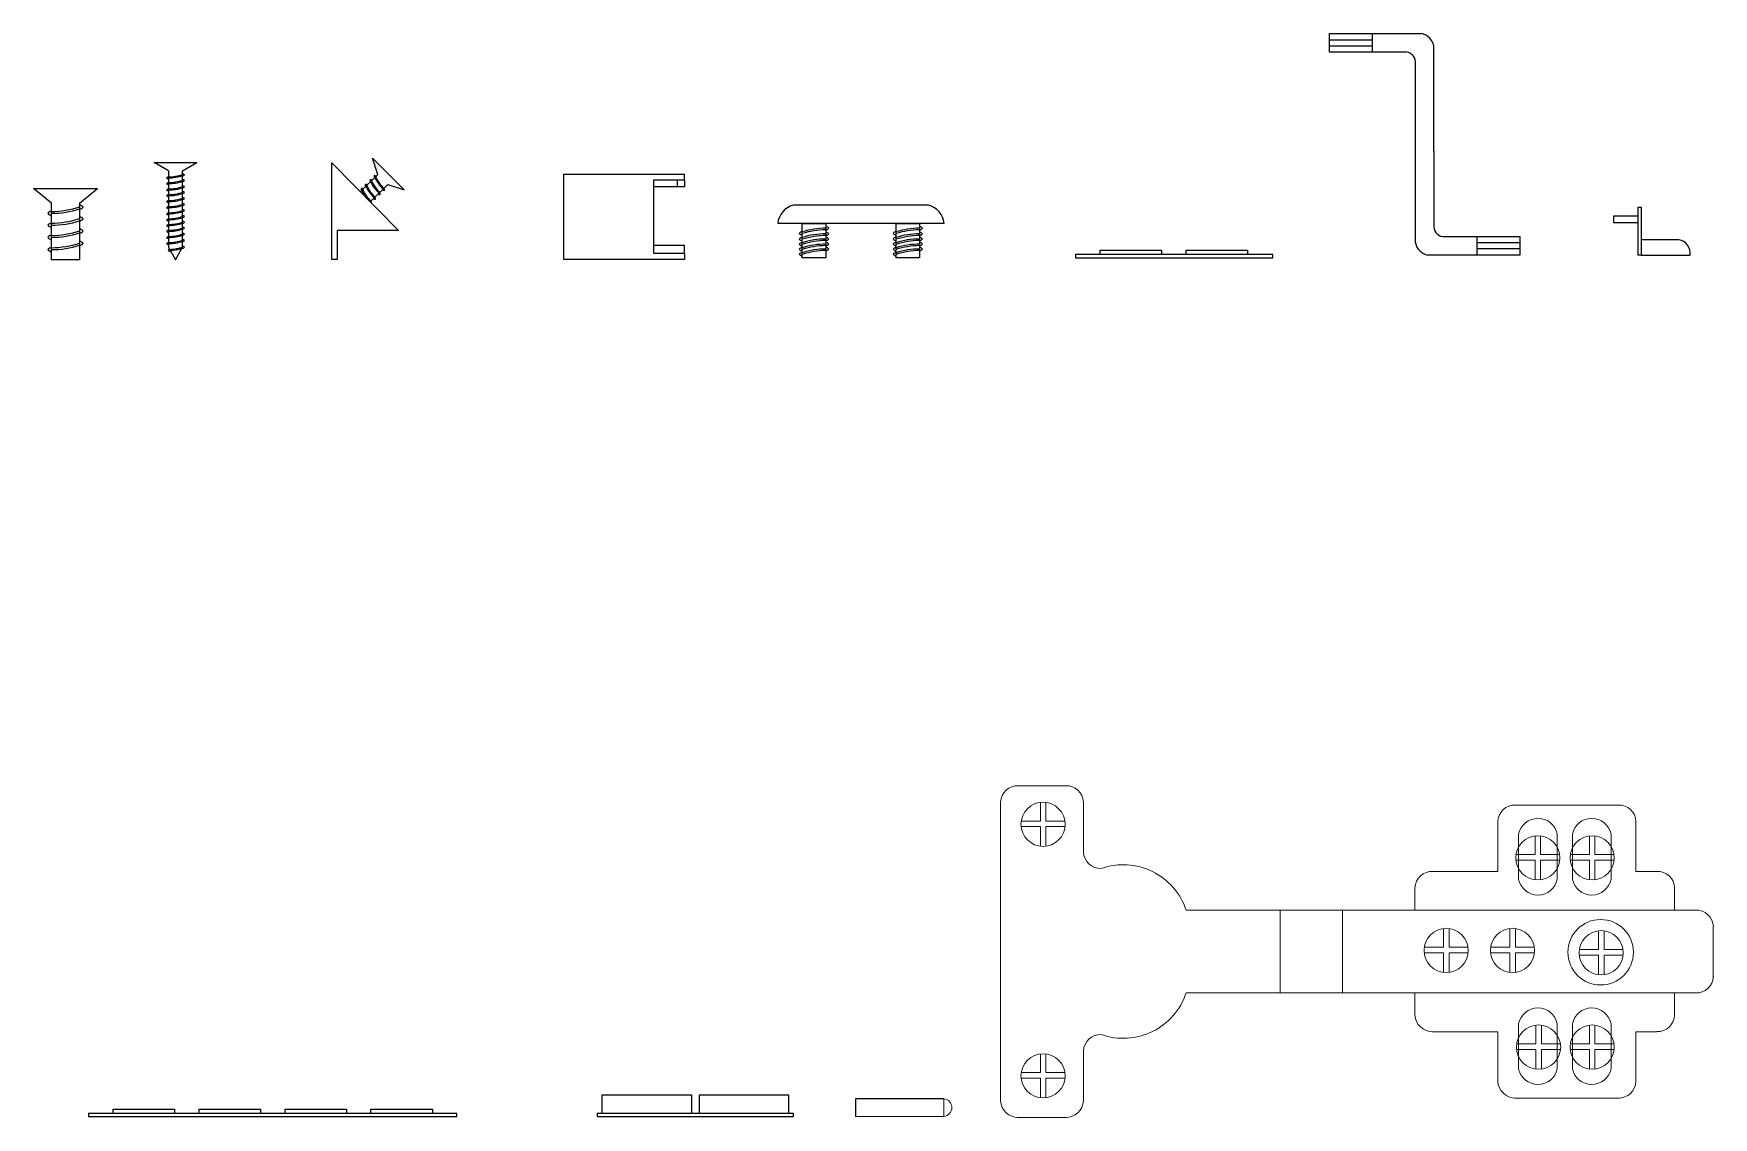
# Model space of a CAD drawing. Header units: inches. Extents: x 68 to 185, y 117 to 146.
# Drawn here: x 94.74 to 122.1, y 125.74 to 143.38 of the extents above; entities that cross this region are included whole.
import ezdxf

# ---------------------------------------------------------------- set-up
doc = ezdxf.new("R2010")
doc.units = ezdxf.units.IN
doc.header["$MEASUREMENT"] = 0

msp = doc.modelspace()

# ---------------------------------------------------------------- linework, layer by layer
for p, q in [((115.846, 143.285), (116.546, 143.285)), ((115.846, 143.185), (116.546, 143.185)), ((96.935, 141.15), (96.703, 141.285)), ((96.703, 141.285), (97.397, 141.285)), ((97.165, 141.15), (97.397, 141.285)), ((100.773, 140.84), (100.26, 141.359)), ((100.346, 141.091), (100.26, 141.359)), ((100.773, 140.84), (100.26, 141.359)), ((100.506, 140.929), (100.773, 140.84)), ((103.376, 141.096), (105.341, 141.096)), ((103.376, 139.706), (103.376, 141.096)), ((95.028, 140.622), (94.738, 140.861)), ((94.738, 140.861), (95.778, 140.861)), ((95.488, 140.622), (95.778, 140.861)), ((109.57, 140.293), (106.859, 140.293)), ((96.935, 139.91), (97.051, 139.702)), ((97.051, 139.702), (97.165, 139.91)), ((118.946, 139.98), (118.246, 139.98)), ((118.946, 139.88), (118.246, 139.88)), ((105.341, 139.706), (103.376, 139.706)), ((105.341, 139.806), (105.341, 139.706)), ((107.643, 139.737), (107.259, 139.737)), ((109.17, 139.737), (108.786, 139.737))]:
    msp.add_line(p, q)
at = {"lineweight": 5}
for p, q in [((118.928, 130.351), (118.928, 129.618)), ((119.558, 130.351), (119.558, 129.618)), ((119.804, 130.351), (119.804, 129.618)), ((120.434, 130.351), (120.434, 129.618)), ((113.511, 129.116), (121.469, 129.116)), ((115.043, 127.766), (115.043, 129.116)), ((116.058, 127.766), (116.058, 129.116)), ((113.511, 127.766), (121.469, 127.766)), ((118.928, 127.266), (118.928, 126.534)), ((119.558, 127.266), (119.558, 126.534)), ((119.804, 127.266), (119.804, 126.534)), ((120.434, 127.266), (120.434, 126.534)), ((109.567, 125.756), (109.567, 126.044)), ((108.127, 125.756), (109.567, 125.756))]:
    msp.add_line(p, q, dxfattribs=at)
for points in [[(116.546, 143.085), (115.846, 143.085), (115.846, 143.385), (116.546, 143.385)], [(116.546, 143.385), (117.343, 143.385)], [(117.092, 143.085), (116.546, 143.085), (116.546, 143.385)], [(117.546, 141.47), (117.546, 143.185)], [(117.246, 141.47), (117.246, 142.926)], [(117.246, 139.98), (117.246, 141.47)], [(117.546, 141.47), (117.546, 140.239)], [(99.594, 139.706), (99.594, 141.28), (100.684, 140.178), (99.684, 140.178), (99.684, 139.706), (99.594, 139.706)], [(96.935, 141.15), (96.935, 139.91)], [(97.165, 139.91), (97.165, 141.15), (97.165, 141.15)], [(100.06, 140.809), (100.346, 141.091), (100.346, 141.091)], [(100.506, 140.929), (100.221, 140.647)], [(105.341, 139.806), (104.841, 139.806), (104.841, 141.006), (105.341, 141.006), (105.341, 141.096)], [(105.22, 141.006), (105.22, 140.893), (104.841, 140.893)], [(105.341, 141.006), (105.341, 140.893), (105.22, 140.893)], [(95.488, 140.622), (95.488, 139.702), (95.028, 139.702), (95.028, 140.622)], [(109.314, 140.593), (109.314, 140.593), (107.114, 140.593), (107.114, 140.593)], [(120.874, 140.412), (120.474, 140.412), (120.474, 140.312), (120.874, 140.312)], [(120.874, 139.78), (120.874, 140.562), (120.924, 140.562), (120.924, 139.78), (120.874, 139.78)], [(107.259, 139.737), (107.259, 140.293), (107.643, 140.293), (107.643, 139.737)], [(108.786, 139.737), (108.786, 140.293), (109.17, 140.293), (109.17, 139.737)], [(105.341, 139.806), (105.341, 139.933), (104.841, 139.933)], [(112.111, 139.787), (112.111, 139.857), (113.111, 139.857), (113.111, 139.787)], [(113.511, 139.787), (113.511, 139.857), (114.511, 139.857), (114.511, 139.787)], [(117.7, 140.08), (118.246, 140.08), (118.246, 139.78)], [(118.246, 140.08), (118.946, 140.08), (118.946, 139.78), (118.246, 139.78)], [(121.538, 140.03), (120.924, 140.03)], [(120.924, 139.78), (121.724, 139.78), (121.724, 139.826)], [(111.711, 139.737), (114.923, 139.737), (114.923, 139.787), (111.711, 139.787), (111.711, 139.737)], [(118.246, 139.78), (117.449, 139.78)], [(96.034, 125.806), (96.034, 125.876), (97.034, 125.876), (97.034, 125.806)], [(97.434, 125.806), (97.434, 125.876), (98.434, 125.876), (98.434, 125.806)], [(98.834, 125.806), (98.834, 125.876), (99.834, 125.876), (99.834, 125.806)], [(100.234, 125.806), (100.234, 125.876), (101.234, 125.876), (101.234, 125.806)], [(104.001, 125.806), (104.001, 126.106), (105.455, 126.106), (105.455, 125.806)], [(105.587, 125.806), (105.587, 126.106), (107.036, 126.106), (107.036, 125.806)], [(109.567, 126.044), (108.127, 126.044), (108.127, 125.756)], [(95.634, 125.756), (101.634, 125.756), (101.634, 125.806), (95.634, 125.806), (95.634, 125.756)], [(103.917, 125.756), (107.117, 125.756), (107.117, 125.806), (103.917, 125.806), (103.917, 125.756)]]:
    msp.add_lwpolyline(points)
for points in [[(111.569, 131.141), (110.759, 131.141)], [(110.489, 130.871), (110.489, 126.011)], [(111.138, 130.869), (111.138, 130.564), (110.824, 130.564)], [(111.537, 130.564), (111.228, 130.564), (111.228, 130.869)], [(111.839, 130.063), (111.839, 130.871)], [(118.854, 130.826), (120.57, 130.826)], [(117.505, 129.746), (118.589, 129.746), (118.589, 130.556)], [(120.839, 130.569), (120.839, 129.746), (121.2, 129.746)], [(110.823, 130.474), (111.138, 130.474), (111.138, 130.155)], [(111.228, 130.155), (111.228, 130.474), (111.539, 130.474)], [(119.197, 130.325), (119.197, 130.019), (118.884, 130.019)], [(119.597, 130.019), (119.287, 130.019), (119.287, 130.324)], [(120.082, 130.325), (120.082, 130.019), (119.769, 130.019)], [(120.482, 130.019), (120.172, 130.019), (120.172, 130.324)], [(118.882, 129.929), (119.197, 129.929), (119.197, 129.61)], [(119.287, 129.61), (119.287, 129.929), (119.598, 129.929)], [(119.768, 129.929), (120.082, 129.929), (120.082, 129.61)], [(120.172, 129.61), (120.172, 129.929), (120.483, 129.929)], [(117.239, 129.116), (117.239, 129.476)], [(121.469, 129.49), (121.469, 129.116), (121.829, 129.116)], [(117.704, 128.816), (117.704, 128.511), (117.391, 128.511)], [(118.103, 128.511), (117.794, 128.511), (117.794, 128.816)], [(118.785, 128.816), (118.785, 128.511), (118.472, 128.511)], [(119.184, 128.511), (118.875, 128.511), (118.875, 128.816)], [(120.229, 128.779), (120.229, 128.473), (119.916, 128.473)], [(120.628, 128.473), (120.319, 128.473), (120.319, 128.778)], [(122.099, 128.851), (122.099, 128.014)], [(117.389, 128.421), (117.704, 128.421), (117.704, 128.101)], [(117.794, 128.102), (117.794, 128.421), (118.105, 128.421)], [(118.47, 128.421), (118.785, 128.421), (118.785, 128.101)], [(118.875, 128.102), (118.875, 128.421), (119.186, 128.421)], [(119.914, 128.383), (120.229, 128.383), (120.229, 128.064)], [(120.319, 128.064), (120.319, 128.383), (120.63, 128.383)], [(117.239, 127.766), (117.239, 127.409)], [(121.831, 127.766), (121.469, 127.766), (121.469, 127.407)], [(119.21, 127.243), (119.21, 126.937), (118.897, 126.937)], [(119.609, 126.937), (119.3, 126.937), (119.3, 127.242)], [(120.082, 127.243), (120.082, 126.937), (119.769, 126.937)], [(120.482, 126.937), (120.172, 126.937), (120.172, 127.242)], [(117.52, 127.136), (118.589, 127.136), (118.589, 126.328)], [(120.839, 126.326), (120.839, 127.136), (121.178, 127.136)], [(111.138, 126.775), (111.138, 126.469), (110.824, 126.469)], [(111.537, 126.469), (111.228, 126.469), (111.228, 126.774)], [(111.839, 126.011), (111.84, 126.821)], [(118.895, 126.847), (119.21, 126.847), (119.21, 126.528)], [(119.3, 126.528), (119.3, 126.847), (119.611, 126.847)], [(119.768, 126.847), (120.082, 126.847), (120.082, 126.528)], [(120.172, 126.528), (120.172, 126.847), (120.483, 126.847)], [(110.823, 126.379), (111.138, 126.379), (111.138, 126.06)], [(111.228, 126.06), (111.228, 126.379), (111.539, 126.379)], [(118.867, 126.056), (120.572, 126.056)], [(110.759, 125.741), (111.569, 125.741)]]:
    msp.add_lwpolyline(points, dxfattribs=at)
for centre, radius in [((111.181, 130.512), 0.36), ((119.24, 129.967), 0.36), ((120.126, 129.967), 0.36), ((120.264, 128.429), 0.533), ((117.747, 128.459), 0.36), ((118.828, 128.459), 0.36), ((120.272, 128.421), 0.36), ((119.253, 126.885), 0.36), ((120.126, 126.885), 0.36), ((111.181, 126.417), 0.36)]:
    msp.add_circle(centre, radius, dxfattribs=at)
for centre, radius, start, end in [((117.296, 143.134), 0.256, 11.5659, 79.2736), ((117.082, 142.921), 0.164, 1.7457, 93.3749), ((96.933, 141.02), 0.0319, 86.5276, 147.6662), ((96.944, 141.069), 0.0499, 219.7871, 259.0756), ((96.933, 140.927), 0.0319, 86.5276, 147.6662), ((96.944, 140.976), 0.0499, 219.7871, 259.0756), ((96.918, 141.868), 0.817, 271.1868, 287.62), ((96.939, 141.761), 0.724, 269.6106, 288.1487), ((96.918, 141.776), 0.817, 271.1868, 287.62), ((96.939, 141.668), 0.724, 269.6106, 288.1487), ((97.156, 141.056), 0.0499, 39.7871, 79.0756), ((97.167, 141.105), 0.0319, 266.5276, 327.6662), ((97.156, 140.963), 0.0499, 39.7871, 79.0756), ((97.167, 141.012), 0.0319, 266.5276, 327.6662), ((100.172, 140.922), 0.0319, 167.016, 228.1546), ((100.145, 140.88), 0.0499, 55.6066, 94.8951), ((100.249, 140.998), 0.0319, 167.016, 228.1546), ((100.222, 140.956), 0.0499, 55.6066, 94.8951), ((100.875, 141.298), 0.724, 206.5335, 225.0715), ((100.967, 141.358), 0.817, 207.0622, 223.4953), ((100.317, 141.066), 0.0319, 167.016, 228.1546), ((100.29, 141.023), 0.0499, 55.6066, 94.8951), ((100.943, 141.366), 0.724, 206.5335, 225.0715), ((101.035, 141.426), 0.817, 207.0622, 223.4953), ((96.933, 140.823), 0.0319, 86.5276, 147.6662), ((96.944, 140.872), 0.0499, 219.7871, 259.0756), ((96.933, 140.73), 0.0319, 86.5276, 147.6662), ((96.944, 140.779), 0.0499, 219.7871, 259.0756), ((96.933, 140.634), 0.0319, 86.5276, 147.6662), ((96.944, 140.683), 0.0499, 219.7871, 259.0756), ((96.918, 141.672), 0.817, 271.1868, 287.62), ((96.939, 141.564), 0.724, 269.6106, 288.1487), ((96.918, 141.579), 0.817, 271.1868, 287.62), ((96.939, 141.471), 0.724, 269.6106, 288.1487), ((96.918, 141.483), 0.817, 271.1868, 287.62), ((96.939, 141.375), 0.724, 269.6106, 288.1487), ((97.156, 140.859), 0.0499, 39.7871, 79.0756), ((97.167, 140.908), 0.0319, 266.5276, 327.6662), ((97.156, 140.766), 0.0499, 39.7871, 79.0756), ((97.167, 140.815), 0.0319, 266.5276, 327.6662), ((97.156, 140.67), 0.0499, 39.7871, 79.0756), ((97.167, 140.719), 0.0319, 266.5276, 327.6662), ((100.106, 140.857), 0.0319, 167.016, 228.1546), ((100.079, 140.815), 0.0499, 55.6066, 94.8951), ((100.732, 141.157), 0.724, 206.5335, 225.0715), ((100.824, 141.217), 0.817, 207.0622, 223.4953), ((100.798, 141.222), 0.724, 206.5335, 225.0715), ((100.89, 141.282), 0.817, 207.0622, 223.4953), ((100.21, 140.631), 0.0319, 347.016, 48.1546), ((100.303, 140.739), 0.0499, 235.6066, 274.8951), ((100.276, 140.696), 0.0319, 347.016, 48.1546), ((100.38, 140.815), 0.0499, 235.6066, 274.8951), ((100.353, 140.772), 0.0319, 347.016, 48.1546), ((100.448, 140.882), 0.0499, 235.6066, 274.8951), ((100.421, 140.84), 0.0319, 347.016, 48.1546), ((95.024, 140.425), 0.0637, 86.5276, 147.6662), ((95.047, 140.523), 0.0997, 219.7871, 259.0756), ((94.994, 142.122), 1.634, 271.1868, 287.62), ((95.037, 141.907), 1.448, 269.6106, 288.1487), ((94.994, 141.93), 1.634, 271.1868, 287.62), ((95.47, 140.497), 0.0997, 39.7871, 79.0756), ((95.492, 140.594), 0.0637, 266.5276, 327.6662), ((95.47, 140.304), 0.0997, 39.7871, 79.0756), ((96.933, 140.535), 0.0319, 86.5276, 147.6662), ((96.944, 140.584), 0.0499, 219.7871, 259.0756), ((96.933, 140.435), 0.0319, 86.5276, 147.6662), ((96.944, 140.484), 0.0499, 219.7871, 259.0756), ((96.918, 141.384), 0.817, 271.1868, 287.62), ((96.939, 141.276), 0.724, 269.6106, 288.1487), ((96.918, 141.284), 0.817, 271.1868, 287.62), ((96.939, 141.176), 0.724, 269.6106, 288.1487), ((96.918, 141.187), 0.817, 271.1868, 287.62), ((96.939, 141.079), 0.724, 269.6106, 288.1487), ((97.156, 140.571), 0.0499, 39.7871, 79.0756), ((97.167, 140.62), 0.0319, 266.5276, 327.6662), ((97.156, 140.471), 0.0499, 39.7871, 79.0756), ((97.167, 140.52), 0.0319, 266.5276, 327.6662), ((97.156, 140.374), 0.0499, 39.7871, 79.0756), ((97.167, 140.423), 0.0319, 266.5276, 327.6662), ((107.206, 140.256), 0.349, 105.2033, 173.9185), ((109.223, 140.256), 0.349, 6.0815, 74.7967), ((95.024, 140.232), 0.0637, 86.5276, 147.6662), ((95.047, 140.33), 0.0997, 219.7871, 259.0756), ((95.024, 140.035), 0.0637, 86.5276, 147.6662), ((95.037, 141.714), 1.448, 269.6106, 288.1487), ((94.994, 141.732), 1.634, 271.1868, 287.62), ((95.037, 141.516), 1.448, 269.6106, 288.1487), ((95.492, 140.402), 0.0637, 266.5276, 327.6662), ((95.47, 140.106), 0.0997, 39.7871, 79.0756), ((95.492, 140.204), 0.0637, 266.5276, 327.6662), ((96.933, 140.338), 0.0319, 86.5276, 147.6662), ((96.944, 140.387), 0.0499, 219.7871, 259.0756), ((96.933, 140.245), 0.0319, 86.5276, 147.6662), ((96.944, 140.294), 0.0499, 219.7871, 259.0756), ((96.933, 140.149), 0.0319, 86.5276, 147.6662), ((96.944, 140.198), 0.0499, 219.7871, 259.0756), ((96.918, 141.094), 0.817, 271.1868, 287.62), ((96.939, 140.986), 0.724, 269.6106, 288.1487), ((96.918, 140.998), 0.817, 271.1868, 287.62), ((96.939, 140.89), 0.724, 269.6106, 288.1487), ((96.918, 140.899), 0.817, 271.1868, 287.62), ((96.939, 140.791), 0.724, 269.6106, 288.1487), ((97.156, 140.281), 0.0499, 39.7871, 79.0756), ((97.167, 140.33), 0.0319, 266.5276, 327.6662), ((97.156, 140.185), 0.0499, 39.7871, 79.0756), ((97.167, 140.234), 0.0319, 266.5276, 327.6662), ((97.156, 140.086), 0.0499, 39.7871, 79.0756), ((97.167, 140.135), 0.0319, 266.5276, 327.6662), ((107.255, 140.104), 0.0531, 86.5276, 147.6662), ((107.274, 140.185), 0.0831, 219.7871, 259.0756), ((107.634, 139.01), 1.206, 89.6106, 108.1487), ((107.671, 138.831), 1.362, 91.1868, 107.62), ((107.634, 138.918), 1.206, 89.6106, 108.1487), ((107.671, 138.738), 1.362, 91.1868, 107.62), ((107.627, 140.164), 0.0831, 39.7871, 79.0756), ((107.646, 140.245), 0.0531, 266.5276, 327.6662), ((107.627, 140.071), 0.0831, 39.7871, 79.0756), ((107.646, 140.153), 0.0531, 266.5276, 327.6662), ((108.783, 140.104), 0.0531, 86.5276, 147.6662), ((108.802, 140.185), 0.0831, 219.7871, 259.0756), ((109.162, 139.01), 1.206, 89.6106, 108.1487), ((109.198, 138.831), 1.362, 91.1868, 107.62), ((109.162, 138.918), 1.206, 89.6106, 108.1487), ((109.198, 138.738), 1.362, 91.1868, 107.62), ((109.154, 140.164), 0.0831, 39.7871, 79.0756), ((109.173, 140.245), 0.0531, 266.5276, 327.6662), ((109.154, 140.071), 0.0831, 39.7871, 79.0756), ((109.173, 140.153), 0.0531, 266.5276, 327.6662), ((117.71, 140.244), 0.164, 181.7457, 273.3749), ((95.047, 140.132), 0.0997, 219.7871, 259.0756), ((95.024, 139.835), 0.0637, 86.5276, 147.6662), ((95.047, 139.932), 0.0997, 219.7871, 259.0756), ((94.994, 141.532), 1.634, 271.1868, 287.62), ((95.037, 141.316), 1.448, 269.6106, 288.1487), ((95.47, 139.906), 0.0997, 39.7871, 79.0756), ((95.492, 140.004), 0.0637, 266.5276, 327.6662), ((96.933, 140.05), 0.0319, 86.5276, 147.6662), ((96.944, 140.099), 0.0499, 219.7871, 259.0756), ((96.933, 139.95), 0.0319, 86.5276, 147.6662), ((96.944, 139.999), 0.0499, 219.7871, 259.0756), ((96.955, 139.84), 0.0319, 86.5276, 147.6662), ((96.966, 139.889), 0.0492, 219.6457, 278.5941), ((96.918, 140.799), 0.817, 271.1868, 287.62), ((96.939, 140.691), 0.724, 269.6106, 288.1487), ((96.918, 140.688), 0.817, 272.7659, 287.62), ((96.94, 140.578), 0.721, 271.8917, 287.2199), ((97.157, 139.936), 0.0469, 266.4325, 322.7049), ((97.156, 139.986), 0.0499, 39.7871, 79.0756), ((97.167, 140.035), 0.0319, 266.5276, 327.6662), ((97.156, 139.876), 0.0499, 39.7871, 79.0756), ((107.255, 140.011), 0.0531, 86.5276, 147.6662), ((107.274, 140.093), 0.0831, 219.7871, 259.0756), ((107.255, 139.928), 0.0531, 86.5276, 147.6662), ((107.274, 140.01), 0.0831, 219.7871, 259.0756), ((107.255, 139.845), 0.0531, 86.5276, 147.6662), ((107.274, 139.926), 0.0831, 219.7871, 259.0756), ((107.634, 138.835), 1.206, 89.6106, 108.1487), ((107.671, 138.655), 1.362, 91.1868, 107.62), ((107.634, 138.751), 1.206, 89.6106, 108.1487), ((107.671, 138.572), 1.362, 91.1868, 107.62), ((107.634, 138.671), 1.206, 89.6106, 108.1487), ((107.671, 138.492), 1.362, 91.1868, 107.62), ((107.627, 139.988), 0.0831, 39.7871, 79.0756), ((107.646, 140.07), 0.0531, 266.5276, 327.6662), ((107.627, 139.905), 0.0831, 39.7871, 79.0756), ((107.646, 139.986), 0.0531, 266.5276, 327.6662), ((107.627, 139.825), 0.0831, 39.7871, 79.0756), ((107.646, 139.906), 0.0531, 266.5276, 327.6662), ((108.783, 140.011), 0.0531, 86.5276, 147.6662), ((108.802, 140.093), 0.0831, 219.7871, 259.0756), ((108.783, 139.928), 0.0531, 86.5276, 147.6662), ((108.802, 140.01), 0.0831, 219.7871, 259.0756), ((108.783, 139.845), 0.0531, 86.5276, 147.6662), ((108.802, 139.926), 0.0831, 219.7871, 259.0756), ((109.162, 138.835), 1.206, 89.6106, 108.1487), ((109.198, 138.655), 1.362, 91.1868, 107.62), ((109.162, 138.751), 1.206, 89.6106, 108.1487), ((109.198, 138.572), 1.362, 91.1868, 107.62), ((109.162, 138.671), 1.206, 89.6106, 108.1487), ((109.198, 138.492), 1.362, 91.1868, 107.62), ((109.154, 139.988), 0.0831, 39.7871, 79.0756), ((109.173, 140.07), 0.0531, 266.5276, 327.6662), ((109.154, 139.905), 0.0831, 39.7871, 79.0756), ((109.173, 139.986), 0.0531, 266.5276, 327.6662), ((109.154, 139.825), 0.0831, 39.7871, 79.0756), ((109.173, 139.906), 0.0531, 266.5276, 327.6662), ((117.497, 140.031), 0.256, 191.5659, 259.2736), ((121.494, 139.803), 0.231, 354.2442, 79.1417), ((107.255, 139.765), 0.0531, 86.5276, 147.6662), ((107.274, 139.847), 0.0831, 219.7871, 259.0756), ((108.783, 139.765), 0.0531, 86.5276, 147.6662), ((108.802, 139.847), 0.0831, 219.7871, 259.0756)]:
    msp.add_arc(centre, radius, start, end)
for centre, radius, start, end in [((110.77, 130.86), 0.281, 87.889, 177.8199), ((111.558, 130.86), 0.281, 2.1801, 92.111), ((118.87, 130.545), 0.281, 87.889, 177.8199), ((120.559, 130.545), 0.281, 2.1801, 92.111), ((119.243, 130.287), 0.321, 11.44, 168.56), ((120.119, 130.287), 0.321, 11.44, 168.56), ((112.12, 130.074), 0.281, 182.1801, 272.111), ((112.488, 128.775), 1.079, 18.4256, 109.3498), ((117.52, 129.465), 0.281, 87.889, 177.8199), ((121.189, 129.465), 0.281, 2.1801, 92.111), ((119.243, 129.682), 0.321, 191.44, 348.56), ((120.119, 129.682), 0.321, 191.44, 348.56), ((121.819, 128.835), 0.281, 2.1801, 92.111), ((121.82, 128.047), 0.281, 267.889, 357.8199), ((112.488, 128.107), 1.079, 250.6502, 341.5744), ((119.243, 127.202), 0.321, 11.44, 168.56), ((120.119, 127.202), 0.321, 11.44, 168.56), ((117.525, 127.422), 0.286, 182.6078, 271.0561), ((121.188, 127.418), 0.281, 267.889, 357.8199), ((112.12, 126.81), 0.281, 87.889, 177.8199), ((119.243, 126.597), 0.321, 191.44, 348.56), ((120.119, 126.597), 0.321, 191.44, 348.56), ((118.874, 126.341), 0.285, 182.5157, 271.283), ((120.558, 126.336), 0.281, 267.889, 357.8199), ((109.552, 125.9), 0.145, 275.9521, 84.0479), ((110.77, 126.022), 0.281, 182.1801, 272.111), ((111.558, 126.022), 0.281, 267.889, 357.8199)]:
    msp.add_arc(centre, radius, start, end, dxfattribs=at)

doc.saveas('drawing.dxf')
